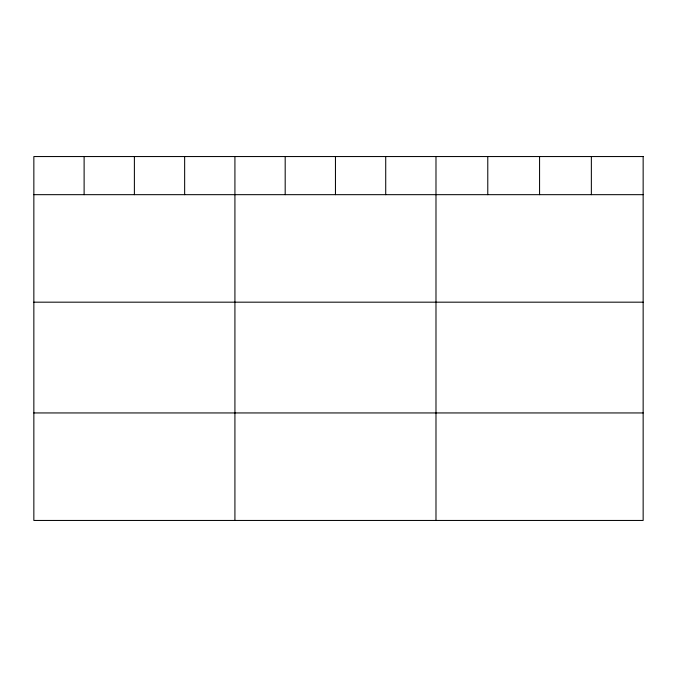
<?xml version="1.0" encoding="UTF-8"?>
<svg xmlns="http://www.w3.org/2000/svg" width="677" height="677" viewBox="0 0 677 677"><rect width="100%" height="100%" fill="white"/><g stroke="black" fill="none" stroke-linecap="round" stroke-linejoin="round"><path stroke-width="1.02" d="M33.85 194.671L643.15 194.671M33.85 302.179L643.15 302.179M33.85 412.945L643.15 412.945M591.359 156.548L591.359 194.671M539.569 156.548L539.569 194.671M487.778 156.548L487.778 194.671M435.988 156.548L435.988 520.452M385.721 156.548L385.721 194.671M335.453 156.548L335.453 194.671M285.186 156.548L285.186 194.671M234.919 156.548L234.919 520.452M184.652 156.548L184.652 194.671M134.385 156.548L134.385 194.671M84.117 156.548L84.117 194.671M643.15 156.548L33.85 156.548L33.85 520.452L643.15 520.452L643.15 156.548"/></g></svg>
